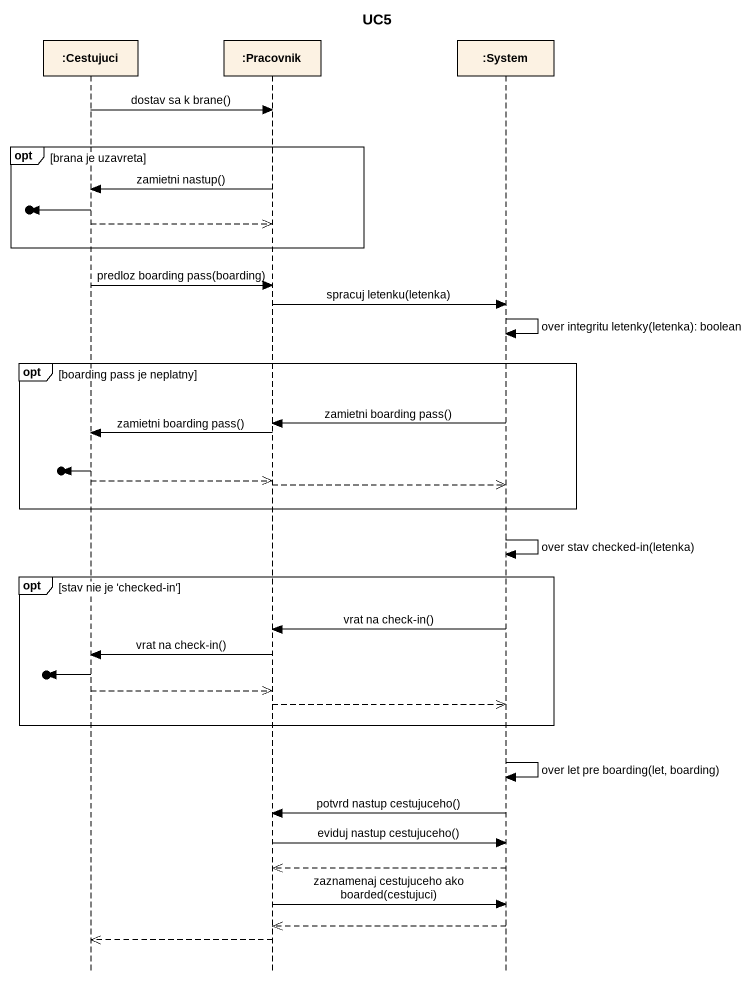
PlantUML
@startuml
title UC5
hide footbox
participant ":Cestujuci" as Cestujuci
participant ":Pracovnik" as Pracovnik
participant ":System" as System

Cestujuci -> Pracovnik : dostav sa k brane()
opt brana je uzavreta
  Pracovnik -> Cestujuci : zamietni nastup()
  [o<- Cestujuci
  Cestujuci -->> Pracovnik
end
Cestujuci -> Pracovnik : predloz boarding pass(boarding)
Pracovnik -> System : spracuj letenku(letenka)
System -> System : over integritu letenky(letenka): boolean
opt boarding pass je neplatny
  System -> Pracovnik : zamietni boarding pass()
  Pracovnik -> Cestujuci : zamietni boarding pass()
  [o<- Cestujuci
  Cestujuci -->> Pracovnik
  Pracovnik -->> System
end
System -> System : over stav checked-in(letenka)
opt stav nie je 'checked-in'
  System -> Pracovnik : vrat na check-in()
  Pracovnik -> Cestujuci : vrat na check-in()
  [o<- Cestujuci
  Cestujuci -->> Pracovnik
  Pracovnik -->> System
end
System -> System : over let pre boarding(let, boarding)
System -> Pracovnik : potvrd nastup cestujuceho()
Pracovnik -> System : eviduj nastup cestujuceho()
System -->> Pracovnik
Pracovnik -> System : zaznamenaj cestujuceho ako boarded(cestujuci)
System -->> Pracovnik
Pracovnik -->> Cestujuci
@enduml
